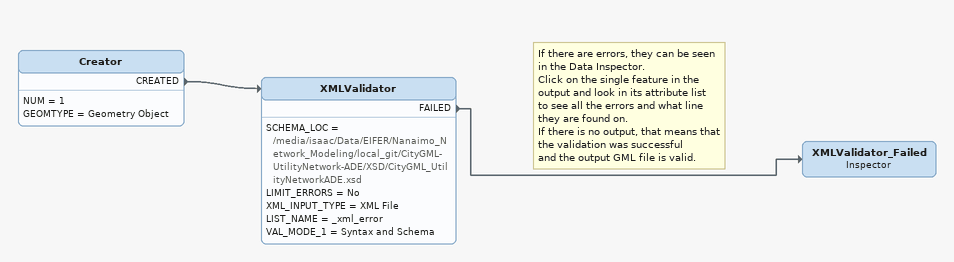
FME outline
Creator
    NUM = 1
    GEOMTYPE = Geometry Object
    CREATED -> XMLValidator
XMLValidator
    SCHEMA_LOC = /media/isaac/Data/EIFER/Nanaimo_Network_Modeling/local_git/CityGML-UtilityNetwork-ADE/XSD/CityGML_UtilityNetworkADE.xsd
    LIMIT_ERRORS = No
    XML_INPUT_TYPE = XML File
    LIST_NAME = _xml_error
    VAL_MODE_1 = Syntax and Schema
    FAILED -> XMLValidator_Failed
Note: If there are errors, they can be seen in the Data Inspector. / Click on the single feature in the output and look in its attribute list / to see all the errors and what line they are found on. / If there is no output, that means that the validation was successful / and the output GML file is valid.
XMLValidator_Failed: Inspector
